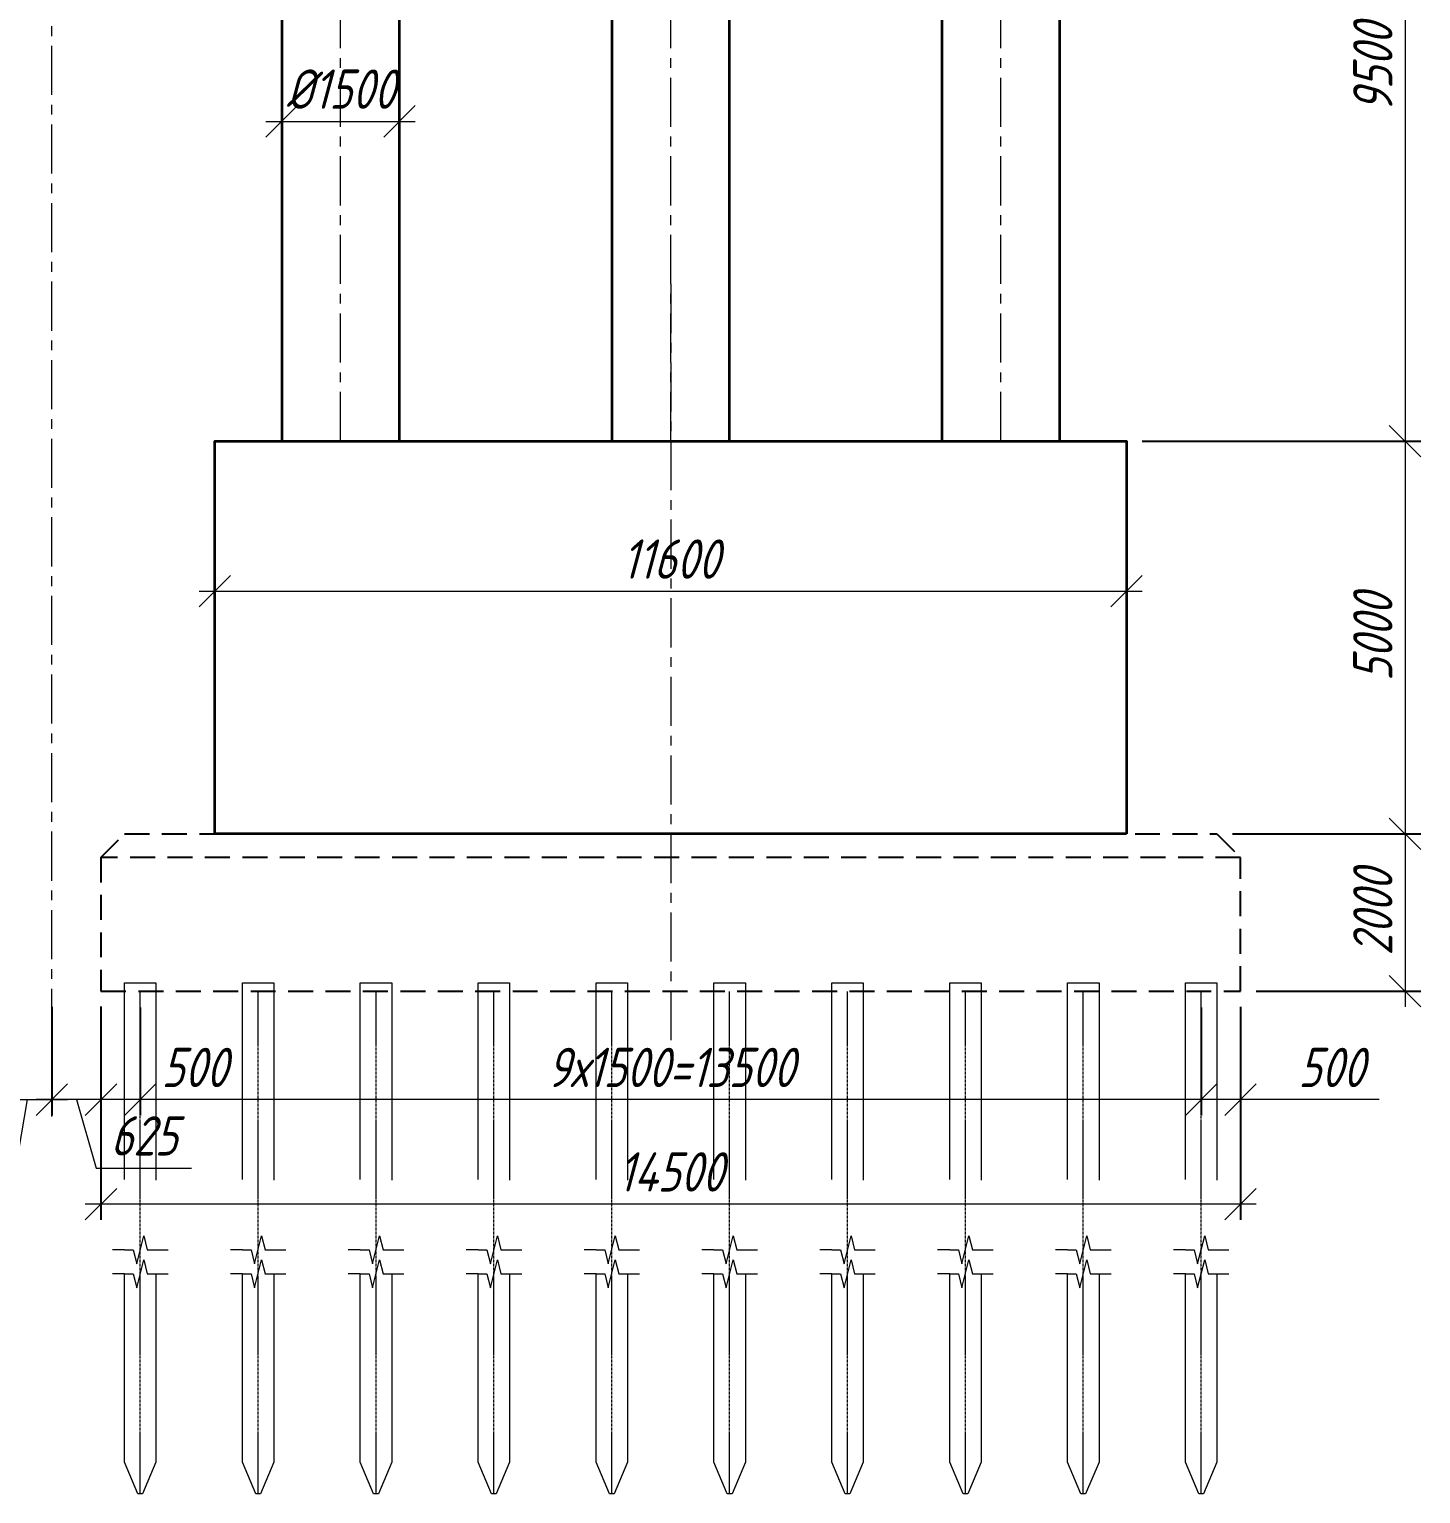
# Model space of a CAD drawing. Header units: millimetres. Extents: x 0 to 285450075, y -3000605 to 8125189010.
# Drawn here: x 6314319 to 6332025, y 67914 to 86553 of the extents above; entities that cross this region are included whole.
import ezdxf

# ---------------------------------------------------------------- set-up
doc = ezdxf.new("R2010")
doc.units = ezdxf.units.MM
for name, pattern in [('CENTER', [50.8, 31.75, -6.35, 6.35, -6.35]), ('невидимая', [9.525, 6.35, -3.175]), ('осевая', [2, 1.25, -0.25, 0.25, -0.25]), ('Штриховая', [3, 2, -1])]:
    doc.linetypes.add(name, pattern=pattern)
for name, color, linetype, lineweight in [('1-Бетон', 106, 'Continuous', 35), ('1-Оси', 1, 'CENTER', 20), ('ИС_Ось', 3, 'осевая', 18), ('ИС_ПС_Невид', 4, 'Штриховая', 18), ('ИС_Размер', 3, 'Continuous', 18), ('ИС_Тонкая', 3, 'Continuous', 18)]:
    doc.layers.add(name, color=color, linetype=linetype, lineweight=lineweight)
doc.layers.add('ИС_Невидимая', color=4, linetype='невидимая')
doc.styles.add('0', font='isocpeur.ttf', dxfattribs={"width": 0.8, "oblique": 15})
doc.dimstyles.new('М200', dxfattribs={"dimscale": 200, "dimtxt": 2.5, "dimasz": 2, "dimexe": 1, "dimexo": 1, "dimgap": 0.8, "dimtad": 1, "dimdec": 0, "dimzin": 0, "dimdsep": 46, "dimtxsty": '0', "dimblk": 'OBLIQUE', "dimcen": 0.09, "dimdle": 1, "dimclrd": 256, "dimclre": 256, "dimclrt": 256, "dimadec": 4, "dimazin": 0, "dimtfac": 1, "dimtdec": 0, "dimtmove": 1, "dimatfit": 2, "dimfxl": 1, "dimtolj": 1, "dimtzin": 0, "dimlwd": -1, "dimarcsym": 0})

# ---------------------------------------------------------------- blocks, each defined once
blk = doc.blocks.new('*U90')
at = {"layer": '1-Бетон'}
blk.add_lwpolyline([(-750, 4000), (750, 4000), (750, -5500), (-750, -5500)], close=True, dxfattribs=at)
at = {"layer": 'ИС_Ось', "ltscale": 500}
blk.add_line((0, -5500), (0, 4000), dxfattribs=at)
blk = doc.blocks.new('*U91')
at = {"layer": 'ИС_Размер', "color": 0, "linetype": 'ByBlock', "lineweight": -2, "transparency": 16777216}
for p in [(0, 0), (4200, 0), (8400, 0)]:
    blk.add_blockref('*U90', p, dxfattribs=at)
blk = doc.blocks.new('_OBLIQUE')
at = {"color": 0, "linetype": 'ByBlock', "lineweight": -2}
blk.add_line((0.5, 0.5), (-0.5, -0.5), dxfattribs=at)
blk = doc.blocks.new('*D124')
at = {"layer": 'Defpoints', "color": 0, "linetype": 'Continuous', "transparency": 16777216}
for p in [(6328081, 90812, 5778), (6328281, 81312, 5778), (6331825, 81312)]:
    blk.add_point(p, dxfattribs=at)
at = {"layer": 'ИС_Размер', "transparency": 16777216}
blk.add_line((6331825, 91012), (6331825, 81112), dxfattribs=at)
at = {"layer": 'ИС_Размер', "lineweight": -2, "transparency": 16777216}
for p, q in [((6328281, 90812), (6332025, 90812)), ((6328481, 81312), (6332025, 81312))]:
    blk.add_line(p, q, dxfattribs=at)
at = {"layer": 'ИС_Размер', "linetype": 'Continuous', "transparency": 16777216, "xscale": 400, "yscale": 400, "zscale": 400}
for p, rotation in [((6331825, 90812), 90), ((6331825, 81312), 270)]:
    blk.add_blockref('_OBLIQUE', p, dxfattribs=dict(at, rotation=rotation))
at = {"layer": 'ИС_Размер', "linetype": 'Continuous', "transparency": 16777216, "insert": (6331415, 86062), "char_height": 500, "attachment_point": 5, "rotation": 90, "style": '0'}
blk.add_mtext('\\A1;9500', dxfattribs=at)
blk = doc.blocks.new('*D121')
at = {"layer": 'Defpoints', "color": 0, "linetype": 'Continuous', "transparency": 16777216}
for p in [(6316681, 79400, 5778), (6328281, 79400, 5778), (6328281, 79400)]:
    blk.add_point(p, dxfattribs=at)
at = {"layer": 'ИС_Размер', "transparency": 16777216}
blk.add_line((6316481, 79400), (6328481, 79400), dxfattribs=at)
at = {"layer": 'ИС_Размер', "linetype": 'Continuous', "transparency": 16777216, "xscale": 400, "yscale": 400, "zscale": 400, "rotation": 180}
blk.add_blockref('_OBLIQUE', (6316681, 79400), dxfattribs=at)
at = {"layer": 'ИС_Размер', "linetype": 'Continuous', "transparency": 16777216, "xscale": 400, "yscale": 400, "zscale": 400}
blk.add_blockref('_OBLIQUE', (6328281, 79400), dxfattribs=at)
at = {"layer": 'ИС_Размер', "linetype": 'Continuous', "transparency": 16777216, "insert": (6322481, 79810), "char_height": 500, "attachment_point": 5, "style": '0'}
blk.add_mtext('\\A1;11600', dxfattribs=at)
blk = doc.blocks.new('*D468')
at = {"layer": 'Defpoints', "color": 0, "linetype": 'Continuous', "transparency": 16777216}
for p in [(6328281, 81312, 5778), (6329431, 76312, 5778), (6331825, 76312)]:
    blk.add_point(p, dxfattribs=at)
at = {"layer": 'ИС_Размер', "transparency": 16777216}
blk.add_line((6331825, 81512), (6331825, 76112), dxfattribs=at)
at = {"layer": 'ИС_Размер', "lineweight": -2, "transparency": 16777216}
for p, q in [((6328481, 81312), (6332025, 81312)), ((6329631, 76312), (6332025, 76312))]:
    blk.add_line(p, q, dxfattribs=at)
at = {"layer": 'ИС_Размер', "linetype": 'Continuous', "transparency": 16777216, "xscale": 400, "yscale": 400, "zscale": 400}
for p, rotation in [((6331825, 81312), 90), ((6331825, 76312), 270)]:
    blk.add_blockref('_OBLIQUE', p, dxfattribs=dict(at, rotation=rotation))
at = {"layer": 'ИС_Размер', "linetype": 'Continuous', "transparency": 16777216, "insert": (6331415, 78812), "char_height": 500, "attachment_point": 5, "rotation": 90, "style": '0'}
blk.add_mtext('\\A1;5000', dxfattribs=at)
blk = doc.blocks.new('*D469')
at = {"layer": 'Defpoints', "color": 0, "linetype": 'Continuous', "transparency": 16777216}
for p in [(6329431, 76312, 5778), (6329731, 74312, 5778), (6331825, 74312)]:
    blk.add_point(p, dxfattribs=at)
at = {"layer": 'ИС_Размер', "transparency": 16777216}
blk.add_line((6331825, 76512), (6331825, 74112), dxfattribs=at)
at = {"layer": 'ИС_Размер', "lineweight": -2, "transparency": 16777216}
for p, q in [((6329631, 76312), (6332025, 76312)), ((6329931, 74312), (6332025, 74312))]:
    blk.add_line(p, q, dxfattribs=at)
at = {"layer": 'ИС_Размер', "linetype": 'Continuous', "transparency": 16777216, "xscale": 400, "yscale": 400, "zscale": 400}
for p, rotation in [((6331825, 76312), 90), ((6331825, 74312), 270)]:
    blk.add_blockref('_OBLIQUE', p, dxfattribs=dict(at, rotation=rotation))
at = {"layer": 'ИС_Размер', "linetype": 'Continuous', "transparency": 16777216, "insert": (6331415, 75312), "char_height": 500, "attachment_point": 5, "rotation": 90, "style": '0'}
blk.add_mtext('\\A1;2000', dxfattribs=at)
blk = doc.blocks.new('*D489')
at = {"layer": 'Defpoints', "color": 0, "linetype": 'Continuous', "transparency": 16777216}
for p in [(6313982, 74312, 5778), (6314606, 74312, 5778), (6314606, 72930)]:
    blk.add_point(p, dxfattribs=at)
at = {"layer": 'ИС_Размер', "lineweight": -2, "transparency": 16777216}
for p, q in [((6313982, 74112), (6313982, 72730)), ((6314606, 74112), (6314606, 72730))]:
    blk.add_line(p, q, dxfattribs=at)
at = {"layer": 'ИС_Размер', "transparency": 16777216}
for p, q in [((6313782, 72930), (6314806, 72930)), ((6314294, 72930), (6314142, 72059)), ((6314142, 72059), (6312928, 72059))]:
    blk.add_line(p, q, dxfattribs=at)
at = {"layer": 'ИС_Размер', "linetype": 'Continuous', "transparency": 16777216, "xscale": 400, "yscale": 400, "zscale": 400, "rotation": 180}
blk.add_blockref('_OBLIQUE', (6313982, 72930), dxfattribs=at)
at = {"layer": 'ИС_Размер', "linetype": 'Continuous', "transparency": 16777216, "xscale": 400, "yscale": 400, "zscale": 400}
blk.add_blockref('_OBLIQUE', (6314606, 72930), dxfattribs=at)
at = {"layer": 'ИС_Размер', "linetype": 'Continuous', "transparency": 16777216, "insert": (6313535, 72469), "char_height": 500, "attachment_point": 5, "style": '0'}
blk.add_mtext('\\A1;625', dxfattribs=at)
blk = doc.blocks.new('*D496')
at = {"layer": 'Defpoints', "color": 0, "linetype": 'Continuous', "transparency": 16777216}
for p in [(6315731, 72930, 5778), (6315731, 72930), (6329231, 72930, 5778)]:
    blk.add_point(p, dxfattribs=at)
at = {"layer": 'ИС_Размер', "transparency": 16777216}
blk.add_line((6329431, 72930), (6315531, 72930), dxfattribs=at)
at = {"layer": 'ИС_Размер', "linetype": 'Continuous', "transparency": 16777216, "xscale": 400, "yscale": 400, "zscale": 400, "rotation": 180}
blk.add_blockref('_OBLIQUE', (6315731, 72930), dxfattribs=at)
at = {"layer": 'ИС_Размер', "linetype": 'Continuous', "transparency": 16777216, "xscale": 400, "yscale": 400, "zscale": 400}
blk.add_blockref('_OBLIQUE', (6329231, 72930), dxfattribs=at)
at = {"layer": 'ИС_Размер', "linetype": 'Continuous', "transparency": 16777216, "insert": (6322481, 73340), "char_height": 500, "attachment_point": 5, "style": '0'}
blk.add_mtext('\\A1;9х1500=13500', dxfattribs=at)
blk = doc.blocks.new('*D497')
at = {"layer": 'Defpoints', "color": 0, "linetype": 'Continuous', "transparency": 16777216}
for p in [(6314606, 74312, 5778), (6315231, 74312, 5778), (6314606, 72930)]:
    blk.add_point(p, dxfattribs=at)
at = {"layer": 'ИС_Размер', "lineweight": -2, "transparency": 16777216}
for p, q in [((6314606, 74112), (6314606, 72730)), ((6315231, 74112), (6315231, 72730))]:
    blk.add_line(p, q, dxfattribs=at)
at = {"layer": 'ИС_Размер', "transparency": 16777216}
for p, q in [((6315431, 72930), (6314406, 72930)), ((6314919, 72930), (6315171, 72059)), ((6315171, 72059), (6316385, 72059))]:
    blk.add_line(p, q, dxfattribs=at)
at = {"layer": 'ИС_Размер', "linetype": 'Continuous', "transparency": 16777216, "xscale": 400, "yscale": 400, "zscale": 400, "rotation": 180}
blk.add_blockref('_OBLIQUE', (6314606, 72930), dxfattribs=at)
at = {"layer": 'ИС_Размер', "linetype": 'Continuous', "transparency": 16777216, "xscale": 400, "yscale": 400, "zscale": 400}
blk.add_blockref('_OBLIQUE', (6315231, 72930), dxfattribs=at)
at = {"layer": 'ИС_Размер', "linetype": 'Continuous', "transparency": 16777216, "insert": (6315778, 72469), "char_height": 500, "attachment_point": 5, "style": '0'}
blk.add_mtext('\\A1;625', dxfattribs=at)
blk = doc.blocks.new('*D493')
at = {"layer": 'Defpoints', "color": 0, "linetype": 'Continuous', "transparency": 16777216}
for p in [(6315231, 74303, 5778), (6315731, 74303, 5778), (6315231, 72930)]:
    blk.add_point(p, dxfattribs=at)
at = {"layer": 'ИС_Размер', "lineweight": -2, "transparency": 16777216}
for p, q in [((6315231, 74103), (6315231, 72730)), ((6315731, 74103), (6315731, 72730))]:
    blk.add_line(p, q, dxfattribs=at)
at = {"layer": 'ИС_Размер', "transparency": 16777216}
blk.add_line((6315931, 72930), (6315031, 72930), dxfattribs=at)
at = {"layer": 'ИС_Размер', "linetype": 'Continuous', "transparency": 16777216, "xscale": 400, "yscale": 400, "zscale": 400, "rotation": 180}
blk.add_blockref('_OBLIQUE', (6315231, 72930), dxfattribs=at)
at = {"layer": 'ИС_Размер', "linetype": 'Continuous', "transparency": 16777216, "xscale": 400, "yscale": 400, "zscale": 400}
blk.add_blockref('_OBLIQUE', (6315731, 72930), dxfattribs=at)
at = {"layer": 'ИС_Размер', "linetype": 'Continuous', "transparency": 16777216, "insert": (6316420, 73340), "char_height": 500, "attachment_point": 5, "style": '0'}
blk.add_mtext('\\A1;500', dxfattribs=at)
blk = doc.blocks.new('*D494')
at = {"layer": 'Defpoints', "color": 0, "linetype": 'Continuous', "transparency": 16777216}
for p in [(6329231, 74303, 5778), (6329731, 74312, 5778), (6329231, 72930)]:
    blk.add_point(p, dxfattribs=at)
at = {"layer": 'ИС_Размер', "lineweight": -2, "transparency": 16777216}
for p, q in [((6329231, 74103), (6329231, 72730)), ((6329731, 74112), (6329731, 72730))]:
    blk.add_line(p, q, dxfattribs=at)
at = {"layer": 'ИС_Размер', "transparency": 16777216}
for p, q in [((6329931, 72930), (6329031, 72930)), ((6331494, 72930), (6329731, 72930))]:
    blk.add_line(p, q, dxfattribs=at)
at = {"layer": 'ИС_Размер', "linetype": 'Continuous', "transparency": 16777216, "xscale": 400, "yscale": 400, "zscale": 400, "rotation": 180}
blk.add_blockref('_OBLIQUE', (6329231, 72930), dxfattribs=at)
at = {"layer": 'ИС_Размер', "linetype": 'Continuous', "transparency": 16777216, "xscale": 400, "yscale": 400, "zscale": 400}
blk.add_blockref('_OBLIQUE', (6329731, 72930), dxfattribs=at)
at = {"layer": 'ИС_Размер', "linetype": 'Continuous', "transparency": 16777216, "insert": (6330887, 73340), "char_height": 500, "attachment_point": 5, "style": '0'}
blk.add_mtext('\\A1;500', dxfattribs=at)
blk = doc.blocks.new('*D495')
at = {"layer": 'Defpoints', "color": 0, "linetype": 'Continuous', "transparency": 16777216}
for p in [(6315231, 74315, 5778), (6329731, 74312, 5778), (6315231, 71600)]:
    blk.add_point(p, dxfattribs=at)
at = {"layer": 'ИС_Размер', "lineweight": -2, "transparency": 16777216}
for p, q in [((6315231, 74115), (6315231, 71400)), ((6329731, 74112), (6329731, 71400))]:
    blk.add_line(p, q, dxfattribs=at)
at = {"layer": 'ИС_Размер', "transparency": 16777216}
blk.add_line((6329931, 71600), (6315031, 71600), dxfattribs=at)
at = {"layer": 'ИС_Размер', "linetype": 'Continuous', "transparency": 16777216, "xscale": 400, "yscale": 400, "zscale": 400, "rotation": 180}
blk.add_blockref('_OBLIQUE', (6315231, 71600), dxfattribs=at)
at = {"layer": 'ИС_Размер', "linetype": 'Continuous', "transparency": 16777216, "xscale": 400, "yscale": 400, "zscale": 400}
blk.add_blockref('_OBLIQUE', (6329731, 71600), dxfattribs=at)
at = {"layer": 'ИС_Размер', "linetype": 'Continuous', "transparency": 16777216, "insert": (6322481, 72010), "char_height": 500, "attachment_point": 5, "style": '0'}
blk.add_mtext('\\A1;14500', dxfattribs=at)
blk = doc.blocks.new('*D498')
at = {"layer": 'Defpoints', "color": 0, "linetype": 'Continuous', "transparency": 16777216}
for p in [(6317531, 85572, 5778), (6319031, 85572, 5778), (6319031, 85381)]:
    blk.add_point(p, dxfattribs=at)
at = {"layer": 'ИС_Размер', "transparency": 16777216}
blk.add_line((6317331, 85381), (6319231, 85381), dxfattribs=at)
at = {"layer": 'ИС_Размер', "lineweight": -2, "transparency": 16777216}
for p, q in [((6317531, 85372), (6317531, 85181)), ((6319031, 85372), (6319031, 85181))]:
    blk.add_line(p, q, dxfattribs=at)
at = {"layer": 'ИС_Размер', "linetype": 'Continuous', "transparency": 16777216, "xscale": 400, "yscale": 400, "zscale": 400, "rotation": 180}
blk.add_blockref('_OBLIQUE', (6317531, 85381), dxfattribs=at)
at = {"layer": 'ИС_Размер', "linetype": 'Continuous', "transparency": 16777216, "xscale": 400, "yscale": 400, "zscale": 400}
blk.add_blockref('_OBLIQUE', (6319031, 85381), dxfattribs=at)
at = {"layer": 'ИС_Размер', "linetype": 'Continuous', "transparency": 16777216, "insert": (6318281, 85791), "char_height": 500, "attachment_point": 5, "style": '0'}
blk.add_mtext('\\A1;%%C1500', dxfattribs=at)
blk = doc.blocks.new('*U88')
at = {"color": 0, "linetype": 'ByBlock', "lineweight": -2}
for p, q in [((0, 0), (-3, 0)), ((2.16, 0), (0, 0)), ((7.82, 0), (5.66, 0)), ((7.82, 0), (10.82, 0))]:
    blk.add_line(p, q, dxfattribs=at)
blk.add_lwpolyline([(5.66, 0), (4.79, -3.5), (3.04, 3.5), (2.16, 0)], dxfattribs=at)
blk = doc.blocks.new('*U89')
at = {"color": 0, "linetype": 'ByBlock', "lineweight": -2}
for p, q in [((2.16, 0), (0, 0)), ((7.82, 0), (5.66, 0)), ((7.82, 0), (10.82, 0)), ((0, 0), (-3, 0))]:
    blk.add_line(p, q, dxfattribs=at)
blk.add_lwpolyline([(5.66, 0), (4.79, -3.5), (3.04, 3.5), (2.16, 0)], dxfattribs=at)
blk = doc.blocks.new('*U1013')
at = {"layer": '1-Оси', "transparency": 33554687}
blk.add_lwpolyline([(0, -3250), (0, 3142)], dxfattribs=at)
at = {"layer": 'ИС_ПС_Невид', "ltscale": 1200}
for points in [[(-200, 3142), (-200, 3250), (200, 3250), (200, 3142)], [(200, 3142), (200, -2850), (30, -3250), (-30, -3250), (-200, -2850), (-200, 3142)]]:
    blk.add_lwpolyline(points, dxfattribs=at)
at = {"layer": 'ИС_Тонкая', "xscale": -51.12111185521757, "yscale": 51.12111185521757, "zscale": 51.12111185521757}
for name, p in [('*U88', (200, -146)), ('*U89', (200, -453))]:
    blk.add_blockref(name, p, dxfattribs=at)
blk = doc.blocks.new('*U1014')
at = {"layer": 'ИС_Размер', "color": 0, "linetype": 'ByBlock', "lineweight": -2, "transparency": 16777216}
for p in [(0, 0), (1500, 0), (3000, 0), (4500, 0), (6000, 0), (7500, 0), (9000, 0), (10500, 0), (12000, 0), (13500, 0)]:
    blk.add_blockref('*U1013', p, dxfattribs=at)

msp = doc.modelspace()

# ---------------------------------------------------------------- linework, layer by layer
at = {"layer": '1-Бетон', "elevation": 5778.159}
msp.add_lwpolyline([(6328280.7451, 76311.4987), (6316680.7451, 76311.4987), (6316681.1008, 81311.5642), (6328281.1008, 81311.5642)], close=True, dxfattribs=at)
at = {"layer": 'ИС_Невидимая', "ltscale": 50, "elevation": 5778.159}
for points in [[(6329730.8978, 76011.5006), (6315230.8978, 76011.5006), (6315530.5421, 76311.4968), (6329430.8978, 76311.5006)], [(6315231.2534, 74311.5006), (6329731.2534, 74311.5006), (6329730.8978, 76011.5006), (6315230.8978, 76011.5006)]]:
    msp.add_lwpolyline(points, close=True, dxfattribs=at)
at = {"layer": 'ИС_Ось', "ltscale": 500, "elevation": 5778.159}
msp.add_lwpolyline([(6314606.4564, 72716.703), (6314606.4564, 92907.4731)], dxfattribs=at)
at = {"layer": 'ИС_Ось', "ltscale": 500, "elevation": 5778.159, "flags": 128}
msp.add_lwpolyline([(6322481.1008, 83311.5642), (6322481.1008, 73411.2894)], dxfattribs=at)

# ---------------------------------------------------------------- block references
at = {"layer": 'ИС_Размер', "linetype": 'Continuous', "xscale": -1}
msp.add_blockref('*U91', (6326681.1008, 86811.5642, 5778.159), dxfattribs=at)
at = {"layer": 'ИС_Размер'}
msp.add_blockref('*U1014', (6315731.0749, 71164.647, 5778.159), dxfattribs=at)

# ---------------------------------------------------------------- dimensions: what is measured, and where the dimension line sits
at = {"layer": 'ИС_Размер', "linetype": 'Continuous'}
for base, p1, p2, angle, picture, middle in [((6331824.6536, 81311.5642), (6328080.834, 90811.5642, 5778.159), (6328281.1008, 81311.5642, 5778.159), 90, '*D124', (6331414.6536, 86061.5642)), ((6331824.6536, 76311.5006), (6328281.1008, 81311.5642, 5778.159), (6329430.8978, 76311.5006, 5778.159), 90, '*D468', (6331414.6536, 78811.5324)), ((6331824.6536, 74311.5006), (6329430.8978, 76311.5006, 5778.159), (6329731.2534, 74311.5006, 5778.159), 90, '*D469', (6331414.6536, 75311.5006)), ((6315230.9487, 71599.9567), (6329730.9481, 74311.5006, 5778.159), (6315230.9487, 74314.534, 5778.159), 180, '*D495', (6322480.9484, 72009.9567))]:
    dim = msp.add_linear_dim(base=base, p1=p1, p2=p2, angle=angle, dimstyle='М200', dxfattribs=at)
    dim.commit()
    dim.dimension.update_dxf_attribs({"geometry": picture, "text_midpoint": middle})
dim = msp.add_linear_dim(base=(6319031.1008, 85381.0079), p1=(6317531.1008, 85571.8181, 5778.159), p2=(6319031.1008, 85571.8181, 5778.159), text='%%C<>', dimstyle='М200', dxfattribs=at)
dim.commit()
dim.dimension.update_dxf_attribs({"geometry": '*D498', "text_midpoint": (6318281.1008, 85381.0079), "dimtype": 160})
dim = msp.add_linear_dim(base=(6328280.9229, 79400.1249, 5778.159), p1=(6316680.9229, 79400.1249, 11556.318), p2=(6328280.9229, 79400.1249, 11556.318), dimstyle='М200', dxfattribs=at)
dim.commit()
dim.dimension.update_dxf_attribs({"geometry": '*D121', "text_midpoint": (6322480.9229, 79810.1249, 5778.159)})
dim = msp.add_linear_dim(base=(6314606.4564, 72930.4237), p1=(6313981.9647, 74311.5006, 5778.159), p2=(6314606.4564, 74311.5006, 5778.159), dimstyle='М200', override={"dimrnd": 5}, dxfattribs=at)
dim.commit()
dim.dimension.update_dxf_attribs({"geometry": '*D489', "text_midpoint": (6313981.9641, 72059.2686), "dimtype": 160})
dim = msp.add_linear_dim(base=(6314606.4564, 72930.4237), p1=(6315230.9481, 74311.5006, 5778.159), p2=(6314606.4564, 74311.5006, 5778.159), angle=180, dimstyle='М200', override={"dimrnd": 5}, dxfattribs=at)
dim.commit()
dim.dimension.update_dxf_attribs({"geometry": '*D497', "text_midpoint": (6315331.1057, 72059.2686), "dimtype": 160})
for base, p1, p2, picture, middle in [((6315230.9463, 72930.4237), (6315731.1259, 74303.184, 5778.159), (6315230.9463, 74303.0534, 5778.159), '*D493', (6316419.7077, 72930.4237)), ((6329231.1259, 72930.4237), (6329730.9481, 74311.5006, 5778.159), (6329231.1259, 74303.184, 5778.159), '*D494', (6330887.2001, 72930.4237))]:
    dim = msp.add_linear_dim(base=base, p1=p1, p2=p2, angle=180, dimstyle='М200', dxfattribs=at)
    dim.commit()
    dim.dimension.update_dxf_attribs({"geometry": picture, "text_midpoint": middle, "dimtype": 160})
dim = msp.add_linear_dim(base=(6315731.1259, 72930.4237), p1=(6329231.1259, 72930.4237, 5778.159), p2=(6315731.1259, 72930.4237, 5778.159), angle=180, text='9х1500=<>', dimstyle='М200', dxfattribs=at)
dim.commit()
dim.dimension.update_dxf_attribs({"geometry": '*D496', "text_midpoint": (6322481.1259, 73340.4237)})

doc.saveas('drawing.dxf')
